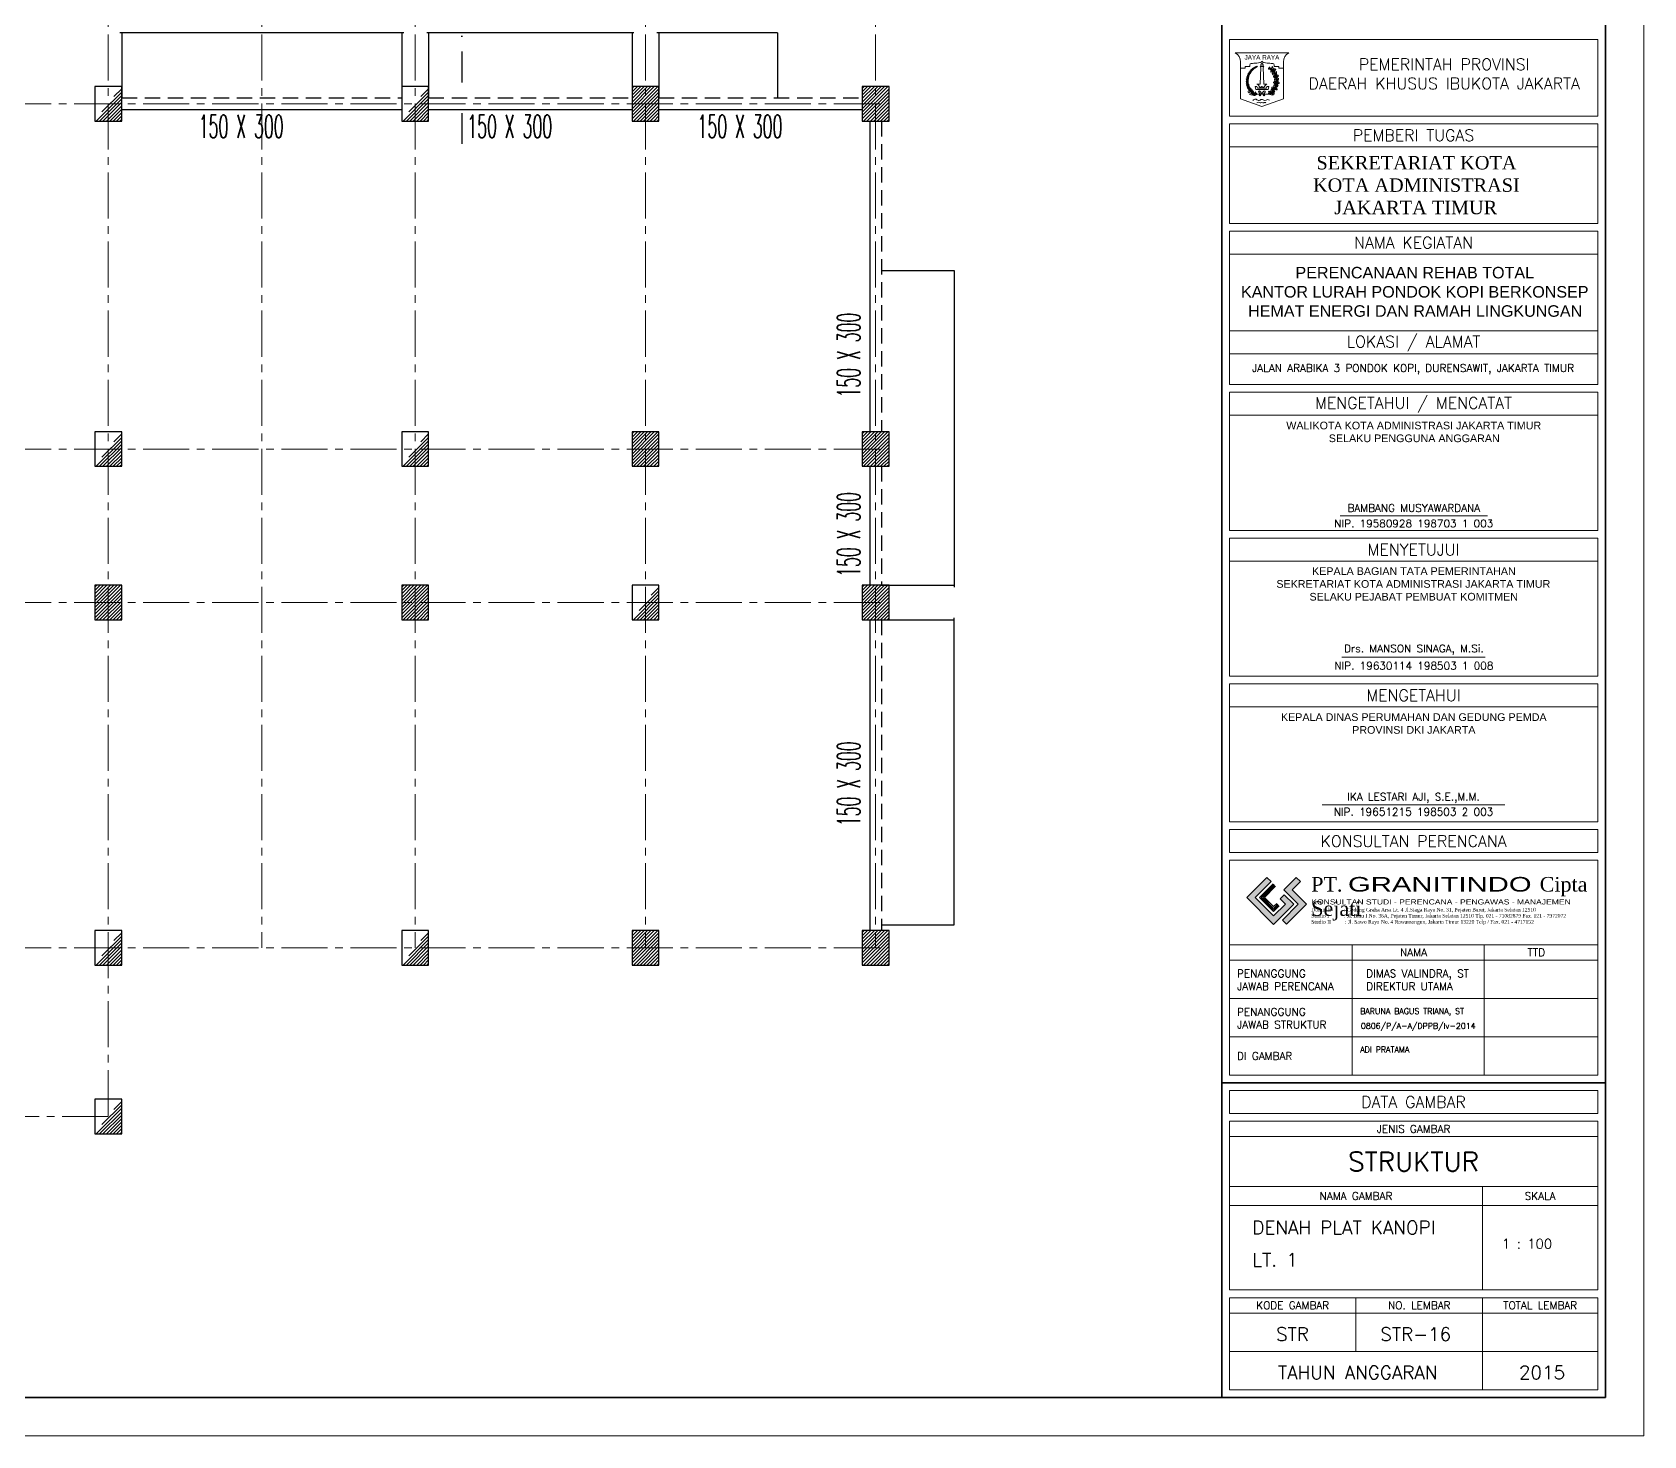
# Model space of a CAD drawing. Header units: inches. Extents: x 266054 to 836293, y -258454 to -102650.
# Drawn here: x 727297 to 748297, y -193548 to -175255 of the extents above; entities that cross this region are included whole.
import ezdxf
from ezdxf.enums import TextEntityAlignment as Align

# ---------------------------------------------------------------- set-up
doc = ezdxf.new("R2010")
doc.units = ezdxf.units.IN
doc.header["$LTSCALE"] = 800
doc.header["$MEASUREMENT"] = 0
for name, pattern in [('CENTER2', [1.125, 0.75, -0.125, 0.125, -0.125]), ('DASHDOT', [1, 0.5, -0.25, 0, -0.25]), ('HIDDEN', [0.375, 0.25, -0.125])]:
    doc.linetypes.add(name, pattern=pattern)
for name, color, linetype, lineweight in [('ars', 11, 'Continuous', 0), ('AS', 8, 'CENTER2', 5), ('GRS KOP', 1, 'Continuous', 35), ('hacht', 8, 'Continuous', 5), ('kop', 7, 'Continuous', 20)]:
    doc.layers.add(name, color=color, linetype=linetype, lineweight=lineweight)
for name, color, linetype in [('Balok', 4, 'HIDDEN'), ('KOL', 5, 'Continuous'), ('LOGO', 7, 'Continuous'), ('POT', 15, 'DASHDOT'), ('TEXT', 4, 'Continuous')]:
    doc.layers.add(name, color=color, linetype=linetype)
doc.styles.add('BARU', font='arial.ttf')
doc.styles.add('ROMANS', font='romans.shx', dxfattribs={"width": 0.8, "height": 0.25})
doc.styles.get("Standard").update_dxf_attribs({"font": 'romans.shx'})

# ---------------------------------------------------------------- blocks, each defined once
blk = doc.blocks.new('logo granitindo baru')
at = {"layer": 'LOGO'}
for points in [[(1.03, 1.463), (0.916, 1.574), (0.366, 1.024), (1.1, 0.289), (1.652, 0.843), (1.392, 1.098), (1.281, 0.987), (1.423, 0.84), (1.102, 0.519), (0.594, 1.025)], [(1.721, 1.576), (1.381, 1.236), (1.771, 0.842), (1.341, 0.407), (1.454, 0.294), (2.001, 0.844), (1.609, 1.237), (1.835, 1.464)]]:
    blk.add_hatch(color=8, dxfattribs=at).paths.add_polyline_path(points)
at = {"layer": 'Defpoints'}
blk.add_point((9.7, 0), dxfattribs=at)
at = {"layer": 'LOGO'}
blk.add_lwpolyline([(1.03, 1.463), (0.916, 1.574), (0.366, 1.024), (1.1, 0.289), (1.652, 0.843), (1.392, 1.098), (1.281, 0.987), (1.423, 0.84), (1.102, 0.519), (0.594, 1.025), (1.03, 1.463), (0.916, 1.574)], dxfattribs=at)
at = {"layer": 'LOGO', "lineweight": 13}
for points in [[(1.089, 1.403), (0.713, 1.026), (1.101, 0.638), (1.258, 0.794)], [(1.112, 1.38), (0.759, 1.026), (1.101, 0.683), (1.235, 0.817)], [(1.134, 1.357), (0.803, 1.026), (1.101, 0.728), (1.213, 0.839)], [(1.157, 1.334), (0.85, 1.026), (1.101, 0.775), (1.189, 0.863)]]:
    blk.add_lwpolyline(points, dxfattribs=at)
at = {"layer": 'LOGO', "lineweight": 0}
blk.add_lwpolyline([(1.721, 1.576), (1.381, 1.236), (1.771, 0.842), (1.341, 0.407), (1.454, 0.294), (2.001, 0.844), (1.609, 1.237), (1.835, 1.464), (1.721, 1.576)], dxfattribs=at)
at = {"layer": 'LOGO', "insert": (2.134, 1.589), "char_height": 0.4, "width": 7.66452, "attachment_point": 1}
blk.add_mtext('{\\fTimes New Roman|b0|i0|c0|p18;PT. \\fCityBlueprint|b0|i0|c2|p2;\\W1.5;GRANITINDO \\fTimes New Roman|b0|i0|c0|p18;\\W1;Cipta Sejati}', dxfattribs=at)
at = {"layer": 'LOGO', "insert": (2.134, 0.975), "char_height": 0.1, "attachment_point": 1}
blk.add_mtext_dynamic_manual_height_columns('{\\f@Arial Unicode MS|b0|i0|c0|p34;\\H1.4x;\\W1.2;KONSULTAN STUDI - PERENCANA - PENGAWAS - MANAJEMEN\\fTimes New Roman|b0|i0|c0|p18;\\P\\pt0.9;\\H0.71429x;\\W1;Domisili ^I: Gedung Graha Arsa Lt. 4 Jl.Siaga Raya No. 31, Pejaten Barat, Jakarta Selatan 12510\\PStudio I ^I: Jl. Batu I No. 36A, Pejaten Timur, Jakarta Selatan 12510 Tlp. 021 - 71082879 Fax. 021 - 7972072\\PStudio II          : Jl. Sawo Raya No. 4 Rawamangun, Jakarta Timur 13220 Telp / Fax. 021 - 4717152}', width=9.56937, gutter_width=0, heights=[1.67], dxfattribs=at)
blk = doc.blocks.new('kop')
at = {"layer": 'ars'}
for p, q in [((74.316, 35.599), (74.29, 35.614)), ((74.328, 35.595), (74.333, 35.581)), ((74.373, 35.526), (74.347, 35.541)), ((74.373, 35.526), (74.375, 35.555)), ((74.395, 35.468), (74.406, 35.457)), ((74.408, 35.467), (74.408, 35.452)), ((74.429, 35.366), (74.409, 35.388)), ((74.425, 35.289), (74.43, 35.273)), ((74.429, 35.366), (74.437, 35.394)), ((74.436, 35.304), (74.431, 35.29)), ((74.267, 34.989), (74.296, 34.992)), ((74.332, 35.048), (74.331, 35.078)), ((74.347, 35.066), (74.372, 35.081)), ((74.416, 35.202), (74.401, 35.228)), ((74.416, 35.202), (74.434, 35.225))]:
    blk.add_line(p, q, dxfattribs=at)
for centre, radius, start, end in [((73.876, 35.701), 0.0281, 293.4007, 357.862), ((73.915, 35.674), 0.0281, 113.4007, 177.862), ((73.61, 35.253), 0.061, 2.2926, 66.7539), ((73.696, 35.312), 0.061, 182.2926, 246.7539), ((73.7, 35.362), 0.061, 172.3995, 236.8608), ((73.607, 35.319), 0.061, 352.3995, 56.8608), ((73.711, 35.414), 0.061, 164.619, 229.0804), ((73.612, 35.384), 0.061, 344.619, 49.0804), ((74.072, 35.315), 0.405, 114.0856, 237.6325), ((73.728, 35.316), 0.061, 120.6799, 185.1412), ((73.636, 35.364), 0.061, 300.6799, 5.1412), ((73.717, 35.456), 0.0488, 158.8649, 223.3262), ((73.73, 35.271), 0.061, 130.573, 195.0343), ((73.647, 35.424), 0.061, 292.8994, 357.3608), ((73.732, 35.365), 0.061, 112.8994, 177.3608), ((73.632, 35.302), 0.061, 310.573, 15.0343), ((73.636, 35.44), 0.0488, 338.8649, 43.3262), ((73.667, 35.469), 0.0488, 287.1453, 351.6066), ((73.73, 35.415), 0.0488, 107.1453, 171.6066), ((73.736, 35.493), 0.0488, 150.2996, 214.761), ((73.654, 35.489), 0.0488, 330.2996, 34.761), ((73.743, 35.451), 0.0488, 98.58, 163.0414), ((73.689, 35.513), 0.0488, 278.58, 343.0414), ((73.756, 35.528), 0.0488, 145.7989, 210.2603), ((73.673, 35.531), 0.0488, 325.7989, 30.2603), ((73.71, 35.552), 0.0488, 274.0793, 338.5407), ((73.759, 35.485), 0.0488, 94.0793, 158.5407), ((73.78, 35.56), 0.0488, 139.3679, 203.8292), ((73.698, 35.572), 0.0488, 319.3679, 23.8292), ((73.778, 35.517), 0.0488, 87.6483, 152.1096), ((73.737, 35.589), 0.0488, 267.6483, 332.1096), ((73.807, 35.589), 0.0488, 133.8416, 198.303), ((73.727, 35.609), 0.0488, 313.8416, 18.303), ((73.801, 35.547), 0.0488, 82.122, 146.5834), ((73.767, 35.622), 0.0488, 262.122, 326.5834), ((73.831, 35.612), 0.0439, 126.6239, 191.0853), ((73.761, 35.639), 0.0439, 306.6239, 11.0853), ((73.821, 35.575), 0.0439, 74.9043, 139.3657), ((73.799, 35.646), 0.0439, 254.9043, 319.3657), ((73.848, 35.632), 0.0352, 123.961, 188.4223), ((73.794, 35.656), 0.0352, 303.961, 8.4223), ((73.839, 35.603), 0.0352, 72.2414, 136.7027), ((73.824, 35.66), 0.0352, 252.2414, 316.7027), ((73.821, 35.676), 0.0352, 297.7406, 2.2019), ((73.873, 35.647), 0.0352, 117.7406, 182.2019), ((73.86, 35.619), 0.0352, 66.021, 130.4823), ((73.852, 35.677), 0.0352, 246.021, 310.4823), ((73.892, 35.661), 0.0281, 113.4007, 177.862), ((73.852, 35.688), 0.0281, 293.4007, 357.862), ((73.88, 35.64), 0.0281, 61.6811, 126.1424), ((73.877, 35.687), 0.0281, 241.6811, 306.1424), ((73.904, 35.653), 0.0281, 61.6811, 126.1424), ((73.901, 35.7), 0.0281, 241.6811, 306.1424), ((73.911, 35.713), 0.0281, 260.9368, 325.3982), ((73.93, 35.669), 0.0281, 80.9368, 145.3982), ((74.027, 35.315), 0.405, 302.3675, 44.4851), ((74.279, 35.674), 0.0613, 235.5154, 280.6207), ((74.24, 35.613), 0.0507, 1.4248, 71.624), ((74.336, 35.601), 0.0613, 235.5154, 280.6207), ((74.383, 35.652), 0.0795, 151.1819, 225.9956), ((74.296, 35.54), 0.0507, 1.4248, 71.624), ((74.32, 35.44), 0.0795, 20.9123, 95.7261), ((74.387, 35.547), 0.0795, 200.9123, 275.7261), ((74.259, 35.633), 0.0795, 331.1819, 45.9956), ((74.406, 35.596), 0.0507, 162.5946, 232.7938), ((74.417, 35.449), 0.0613, 217.2288, 262.3342), ((74.333, 35.6), 0.0613, 313.598, 358.7033), ((74.458, 35.361), 0.0795, 171.1641, 245.9779), ((74.347, 35.301), 0.0795, 351.1641, 65.9779), ((74.361, 35.403), 0.0507, 343.1383, 53.3375), ((74.357, 35.252), 0.0507, 331.5296, 41.7288), ((74.479, 35.504), 0.0795, 133.1999, 208.0136), ((74.354, 35.525), 0.0795, 313.1999, 28.0136), ((74.476, 35.427), 0.0507, 150.0679, 220.2671), ((74.483, 35.241), 0.0507, 128.2781, 198.4773), ((74.405, 35.377), 0.0795, 293.3027, 8.1164), ((74.515, 35.315), 0.0795, 113.3027, 188.1164), ((74.406, 35.447), 0.0613, 301.0712, 346.1766), ((73.623, 35.191), 0.061, 12.6628, 77.1241), ((73.696, 35.264), 0.061, 192.6628, 257.1241), ((73.702, 35.225), 0.061, 200.2151, 264.6765), ((73.639, 35.143), 0.061, 20.2151, 84.6765), ((73.715, 35.183), 0.061, 206.1601, 270.6214), ((73.661, 35.095), 0.061, 26.1601, 90.6214), ((73.738, 35.23), 0.061, 140.9432, 205.4045), ((73.736, 35.145), 0.061, 208.508, 272.9693), ((73.685, 35.055), 0.061, 28.508, 92.9693), ((73.635, 35.243), 0.061, 320.9432, 25.4045), ((73.751, 35.19), 0.061, 140.9432, 205.4045), ((73.649, 35.203), 0.061, 320.9432, 25.4045), ((73.716, 35.015), 0.061, 40.0311, 104.4924), ((73.747, 35.113), 0.061, 220.0311, 284.4924), ((73.768, 35.153), 0.061, 146.9028, 211.3642), ((73.665, 35.155), 0.061, 326.9028, 31.3642), ((73.75, 34.978), 0.061, 49.2006, 113.662), ((73.766, 35.08), 0.061, 229.2006, 293.662), ((73.791, 35.115), 0.061, 146.6953, 211.1566), ((73.688, 35.117), 0.061, 326.6953, 31.1566), ((73.816, 35.084), 0.061, 144.8635, 209.3249), ((73.713, 35.089), 0.061, 324.8635, 29.3249), ((73.785, 34.949), 0.061, 44.4223, 108.8836), ((73.809, 35.049), 0.061, 224.4223, 288.8836), ((73.844, 35.054), 0.061, 144.4903, 208.9516), ((73.741, 35.059), 0.061, 324.4903, 28.9516), ((73.875, 35.031), 0.061, 156.1803, 220.6416), ((73.773, 35.016), 0.061, 336.1803, 40.6416), ((74.361, 35.052), 0.0795, 137.1076, 211.9214), ((74.235, 35.064), 0.0795, 317.1076, 31.9214), ((74.342, 34.969), 0.0507, 83.4432, 153.6424), ((74.332, 35.042), 0.0613, 234.4466, 279.5519), ((74.364, 34.993), 0.0612, 69.8962, 144.7099), ((74.335, 35.085), 0.0612, 249.8962, 324.7099), ((74.377, 35.119), 0.0613, 176.9872, 222.0926), ((74.304, 35.12), 0.0507, 302.8967, 13.0959), ((74.439, 35.186), 0.0795, 153.0891, 227.9029), ((74.422, 35.286), 0.0613, 205.6201, 250.7254), ((74.314, 35.163), 0.0795, 333.0891, 47.9029), ((74.423, 35.078), 0.0507, 106.5818, 176.781), ((74.386, 35.141), 0.0613, 257.5851, 302.6905), ((74.396, 35.228), 0.0795, 271.02, 345.8338), ((74.475, 35.129), 0.0795, 91.02, 165.8338), ((74.425, 35.285), 0.0613, 279.2815, 324.3868)]:
    blk.add_arc(centre, radius, start, end, dxfattribs=at)
at = {"layer": 'ars', "color": 11}
for centre, radius, start, end in [((74.285, 34.995), 0.0613, 158.8696, 203.9749), ((74.216, 35.02), 0.0507, 284.779, 354.9783), ((74.235, 34.986), 0.016, 270, 302.3675)]:
    blk.add_arc(centre, radius, start, end, dxfattribs=at)
at = {"layer": 'ars'}
for points, start_tangent, end_tangent in [([(74.256, 35.651), (74.261, 35.634), (74.244, 35.624), (74.224, 35.623), (74.22, 35.64), (74.234, 35.661), (74.239, 35.672), (74.256, 35.663), (74.256, 35.651)], (0.714442, -0.699695), (0.714442, -0.699695)), ([(74.313, 35.578), (74.318, 35.561), (74.301, 35.551), (74.281, 35.55), (74.277, 35.567), (74.29, 35.588), (74.296, 35.599), (74.312, 35.589), (74.313, 35.578)], (0.714442, -0.699695), (0.714442, -0.699695)), ([(74.388, 35.435), (74.388, 35.416), (74.369, 35.412), (74.349, 35.418), (74.351, 35.435), (74.37, 35.451), (74.378, 35.459), (74.391, 35.445), (74.388, 35.435)], (0.458819, -0.88853), (0.458819, -0.88853)), ([(74.39, 35.277), (74.386, 35.26), (74.366, 35.259), (74.348, 35.269), (74.353, 35.285), (74.375, 35.297), (74.385, 35.303), (74.395, 35.287), (74.39, 35.277)], (0.270637, -0.962681), (0.270637, -0.962681)), ([(74.365, 35.605), (74.376, 35.591), (74.394, 35.598), (74.407, 35.615), (74.395, 35.627), (74.37, 35.629), (74.358, 35.631), (74.356, 35.612), (74.365, 35.605)], (0.149901, -0.988701), (0.149901, -0.988701)), ([(74.438, 35.445), (74.446, 35.429), (74.465, 35.432), (74.481, 35.445), (74.473, 35.46), (74.449, 35.467), (74.438, 35.472), (74.431, 35.453), (74.438, 35.445)], (-0.068112, -0.997678), (-0.068112, -0.997678)), ([(74.454, 35.272), (74.455, 35.253), (74.474, 35.25), (74.494, 35.256), (74.492, 35.273), (74.472, 35.288), (74.463, 35.297), (74.451, 35.282), (74.454, 35.272)], (-0.433585, -0.901113), (-0.433585, -0.901113)), ([(74.257, 35.013), (74.242, 35.004), (74.228, 35.018), (74.222, 35.037), (74.238, 35.045), (74.261, 35.037), (74.273, 35.034), (74.268, 35.016), (74.257, 35.013)], (-0.515761, -0.856733), (-0.515761, -0.856733)), ([(74.345, 35.127), (74.333, 35.113), (74.316, 35.122), (74.305, 35.139), (74.317, 35.151), (74.342, 35.151), (74.354, 35.152), (74.355, 35.133), (74.345, 35.127)], (-0.223771, -0.974642), (-0.223771, -0.974642)), ([(74.343, 35.011), (74.331, 34.997), (74.342, 34.981), (74.36, 34.972), (74.371, 34.985), (74.367, 35.01), (74.367, 35.022), (74.348, 35.021), (74.343, 35.011)], (-0.942817, -0.33331), (-0.942817, -0.33331)), ([(74.408, 35.117), (74.403, 35.1), (74.419, 35.089), (74.439, 35.088), (74.443, 35.104), (74.431, 35.126), (74.426, 35.137), (74.409, 35.128), (74.408, 35.117)], (-0.735998, -0.676983), (-0.735998, -0.676983))]:
    blk.add_spline(points, degree=3, dxfattribs=dict(at, start_tangent=start_tangent, end_tangent=end_tangent))
for points in [[(74.24, 34.97), (74.265, 34.975), (74.316, 34.973), (74.354, 34.955)], [(74.24, 34.97), (74.263, 34.959), (74.313, 34.947), (74.354, 34.955)]]:
    blk.add_spline(points, degree=3, dxfattribs=at)
at = {"layer": 'GRS KOP'}
for p, q in [((73, 1), (73, 54)), ((83, 1), (83, 54)), ((73, 9.2), (83, 9.2))]:
    blk.add_line(p, q, dxfattribs=at)
blk.add_lwpolyline([(1, 54), (83, 54), (83, 1), (1, 1)], close=True, dxfattribs=at)
at = {"layer": 'kop', "color": 7}
for p, q in [((84, 55), (84, 0)), ((84, 55), (84, 0)), ((73.999, 35.69), (74.099, 35.69)), ((74.019, 35.67), (73.999, 35.23)), ((74.029, 35.698), (74.069, 35.698)), ((74.079, 35.67), (74.099, 35.23)), ((73.869, 35.17), (73.919, 35.17)), ((73.869, 35.17), (73.889, 35.09)), ((73.889, 35.09), (74.209, 35.09)), ((73.919, 35.23), (73.919, 35.228)), ((73.919, 35.23), (73.999, 35.23)), ((73.919, 35.228), (73.924, 35.228)), ((73.919, 35.17), (73.929, 35.13)), ((73.929, 35.13), (74.17, 35.13)), ((73.989, 35.15), (74.029, 35.15)), ((74.069, 35.15), (74.109, 35.15)), ((74.099, 35.23), (74.18, 35.23)), ((74.17, 35.13), (74.18, 35.17)), ((74.175, 35.228), (74.18, 35.228)), ((74.18, 35.23), (74.18, 35.228)), ((74.18, 35.17), (74.229, 35.17)), ((74.209, 35.09), (74.229, 35.17)), ((0, 0), (84, 0))]:
    blk.add_line(p, q, dxfattribs=at)
at = {"layer": 'kop'}
for p, q in [((73.2, 34.4), (73.2, 36.4)), ((82.8, 36.4), (73.2, 36.4)), ((82.8, 34.4), (82.8, 36.4)), ((82.8, 34.4), (73.2, 34.4)), ((73.2, 31.6), (73.2, 34.2)), ((82.8, 34.2), (73.2, 34.2)), ((82.8, 31.6), (82.8, 34.2)), ((82.8, 33.6), (73.2, 33.6)), ((82.8, 31.6), (73.2, 31.6)), ((73.2, 27.4), (73.2, 31.4)), ((82.8, 31.4), (73.2, 31.4)), ((82.8, 27.4), (82.8, 31.4)), ((82.8, 30.8), (73.2, 30.8)), ((82.8, 28.8), (73.2, 28.8)), ((82.8, 28.2), (73.2, 28.2)), ((82.8, 27.4), (73.2, 27.4)), ((73.2, 23.6), (73.2, 27.2)), ((82.8, 27.2), (73.2, 27.2)), ((82.8, 23.6), (82.8, 27.2)), ((82.8, 26.6), (73.2, 26.6)), ((76.089, 23.976), (79.928, 23.976)), ((82.8, 23.6), (73.2, 23.6)), ((73.2, 19.8), (73.2, 23.4)), ((82.8, 23.4), (73.2, 23.4)), ((82.8, 19.8), (82.8, 23.4)), ((82.8, 22.8), (73.2, 22.8)), ((76.127, 20.296), (79.863, 20.296)), ((82.8, 19.8), (73.2, 19.8)), ((73.2, 16), (73.2, 19.6)), ((82.8, 19.6), (73.2, 19.6)), ((82.8, 16), (82.8, 19.6)), ((82.8, 19), (73.2, 19)), ((82.8, 16), (73.2, 16)), ((73.2, 9.4), (73.2, 15)), ((82.8, 15), (73.2, 15)), ((82.8, 9.4), (82.8, 15)), ((82.8, 12.8), (73.2, 12.8)), ((76.4, 9.4), (76.4, 12.8)), ((79.842, 9.4), (79.842, 12.8)), ((82.8, 12.4), (73.2, 12.4)), ((73.2, 12.4), (73.2, 11.4)), ((82.8, 11.4), (73.2, 11.4)), ((82.8, 10.4), (73.2, 10.4)), ((82.8, 9.4), (73.2, 9.4)), ((73.2, 7.8), (82.8, 7.8)), ((73.2, 6.5), (82.8, 6.5)), ((79.8, 3.8), (79.8, 6.5)), ((73.2, 6), (82.8, 6)), ((76.5, 2.2), (76.5, 3.6)), ((79.8, 1.2), (79.8, 3.6)), ((73.2, 3.2), (82.8, 3.2)), ((73.2, 2.2), (82.8, 2.2))]:
    blk.add_line(p, q, dxfattribs=at)
at = {"layer": 'kop', "color": 5}
for p, q in [((74.749, 36.05), (73.35, 36.05)), ((73.489, 35.81), (73.489, 34.85)), ((73.729, 35.73), (73.729, 35.69)), ((74.369, 35.73), (74.369, 35.69)), ((74.609, 35.81), (74.609, 34.85)), ((73.489, 35.65), (73.609, 35.65)), ((73.609, 35.69), (73.609, 35.65)), ((73.609, 35.69), (73.729, 35.69)), ((74.489, 35.69), (74.369, 35.69)), ((74.489, 35.69), (74.489, 35.65)), ((74.609, 35.65), (74.489, 35.65)), ((74.019, 34.95), (73.965, 35.022)), ((74.049, 34.986), (73.997, 35.046)), ((74.019, 34.95), (74.004, 34.93)), ((74.049, 34.986), (74.101, 35.046)), ((74.079, 34.95), (74.133, 35.022)), ((74.079, 34.95), (74.094, 34.93)), ((73.489, 34.85), (74.049, 34.65)), ((74.049, 34.65), (74.609, 34.85))]:
    blk.add_line(p, q, dxfattribs=at)
at = {"layer": 'kop', "color": 7}
for points in [[(74.029, 35.698), (74.027, 35.701), (74.025, 35.704), (74.024, 35.707), (74.023, 35.71), (74.022, 35.713), (74.021, 35.715), (74.021, 35.718), (74.02, 35.72), (74.02, 35.723), (74.02, 35.725), (74.02, 35.728), (74.02, 35.731), (74.021, 35.733), (74.021, 35.736), (74.022, 35.738), (74.023, 35.741), (74.025, 35.743), (74.026, 35.746), (74.028, 35.749), (74.031, 35.753), (74.034, 35.758), (74.038, 35.763), (74.043, 35.77), (74.049, 35.778)], [(74.069, 35.698), (74.072, 35.701), (74.074, 35.704), (74.075, 35.707), (74.076, 35.71), (74.077, 35.713), (74.078, 35.715), (74.078, 35.718), (74.079, 35.72), (74.079, 35.723), (74.079, 35.725), (74.079, 35.728), (74.079, 35.731), (74.078, 35.733), (74.077, 35.736), (74.077, 35.738), (74.076, 35.741), (74.074, 35.743), (74.073, 35.746), (74.071, 35.749), (74.068, 35.753), (74.065, 35.758), (74.061, 35.763), (74.056, 35.77), (74.049, 35.778)]]:
    blk.add_lwpolyline(points, dxfattribs=at)
at = {"layer": 'kop', "color": 1}
blk.add_lwpolyline([(73.864, 34.97), (74.235, 34.97)], close=True, dxfattribs=at)
at = {"layer": 'kop', "color": 5}
for points in [[(74.004, 34.97), (73.974, 34.93)], [(74.094, 34.97), (74.124, 34.93)]]:
    blk.add_lwpolyline(points, dxfattribs=at)
at = {"layer": 'kop'}
blk.add_lwpolyline([(75.615, 16.449), (80.377, 16.449)], dxfattribs=at)
for points in [[(73.2, 15.2), (82.8, 15.2), (82.8, 15.8), (73.2, 15.8)], [(73.2, 8.4), (82.8, 8.4), (82.8, 9), (73.2, 9)], [(73.2, 3.8), (82.8, 3.8), (82.8, 8.2), (73.2, 8.2)], [(73.2, 1.2), (82.8, 1.2), (82.8, 3.6), (73.2, 3.6)]]:
    blk.add_lwpolyline(points, close=True, dxfattribs=at)
at = {"layer": 'kop', "color": 5}
for centre, radius, start, end in [((73.214, 35.81), 0.276, 0, 60.5129), ((73.769, 35.73), 0.04, 90, 180), ((74.329, 35.73), 0.04, 0, 90), ((74.885, 35.81), 0.276, 119.4871, 180), ((73.981, 35.034), 0.02, 36.8699, 216.8699), ((74.117, 35.034), 0.02, 323.1301, 143.1301)]:
    blk.add_arc(centre, radius, start, end, dxfattribs=at)
at = {"layer": 'kop', "color": 7}
for centre, radius, start, end in [((73.992, 35.663), 0.0283, 15, 75), ((74.107, 35.663), 0.0283, 105, 165), ((73.874, 35.119), 0.12, 15, 65.3894), ((74.049, 35.15), 0.02, 0, 180), ((74.225, 35.119), 0.12, 114.6106, 165)]:
    blk.add_arc(centre, radius, start, end, dxfattribs=at)
at = {"layer": 'kop', "color": 1}
blk.add_arc((73.864, 34.986), 0.016, 237.6325, 270, dxfattribs=at)
at = {"layer": 'kop', "color": 5}
for points in [[(74.049, 35.83), (74.026, 35.807), (73.995, 35.793), (73.915, 35.782), (73.841, 35.777), (73.769, 35.77)], [(74.049, 35.83), (74.073, 35.807), (74.104, 35.793), (74.184, 35.782), (74.258, 35.777), (74.329, 35.77)], [(73.817, 34.99), (73.8, 34.984), (73.769, 34.992), (73.719, 35.01), (73.685, 35.041)], [(73.833, 34.971), (73.81, 34.967), (73.791, 34.959), (73.758, 34.956), (73.727, 34.964)], [(73.876, 34.965), (73.861, 34.956), (73.828, 34.952), (73.8, 34.952), (73.786, 34.948)], [(73.919, 34.97), (73.899, 34.959), (73.887, 34.947), (73.846, 34.932), (73.828, 34.937)], [(73.907, 34.984), (73.879, 34.986), (73.865, 34.993), (73.845, 34.993)], [(73.919, 34.97), (73.906, 34.996), (73.879, 35.02), (73.876, 35.031)], [(73.809, 34.807), (73.883, 34.844), (73.957, 34.807), (74.044, 34.833), (74.12, 34.809), (74.194, 34.83), (74.244, 34.817)], [(73.914, 34.747), (73.954, 34.759), (73.999, 34.744), (74.049, 34.753), (74.094, 34.744), (74.126, 34.758), (74.151, 34.749)]]:
    blk.add_spline(points, degree=3, dxfattribs=at)
at = {"xscale": 0.9500000000000454, "yscale": 0.9500000000000454, "zscale": 0.9500000000000454}
blk.add_blockref('logo granitindo baru', (73.307, 13.056), dxfattribs=at)
at = {"layer": 'kop', "color": 5, "style": 'BARU', "width": 0.9}
blk.add_text('JAYA RAYA', height=0.12, dxfattribs=at).set_placement((74.049, 35.93), align=Align.MIDDLE)
at = {"layer": 'kop'}
for s, height, p in [('PEMERINTAH PROVINSI', 0.29998, (78.8, 35.75)), ('DAERAH KHUSUS IBUKOTA JAKARTA', 0.29998, (78.8, 35.25)), ('PEMBERI TUGAS', 0.3, (78, 33.9)), ('NAMA KEGIATAN', 0.3, (78, 31.1)), ('LOKASI / ALAMAT', 0.3, (78, 28.5)), ('JALAN ARABIKA 3 PONDOK KOPI, DURENSAWIT, JAKARTA TIMUR', 0.2, (77.986, 27.8)), ('MENGETAHUI / MENCATAT', 0.3, (78, 26.9)), ('BAMBANG MUSYAWARDANA', 0.19926, (78.007, 24.183)), ('NIP. 19580928 198703 1 003', 0.19926, (78.007, 23.78)), ('MENYETUJUI', 0.3, (78, 23.1)), ('Drs. MANSON SINAGA, M.Si.', 0.19926, (78.009, 20.496)), ('NIP. 19630114 198503 1 008', 0.19926, (78.009, 20.071)), ('MENGETAHUI', 0.3, (78, 19.3)), ('IKA LESTARI AJI, S.E.,M.M.', 0.2, (77.999, 16.625)), ('NIP. 19651215 198503 2 003', 0.2, (77.999, 16.264)), ('KONSULTAN PERENCANA', 0.3, (78, 15.5)), ('NAMA', 0.2, (78, 12.6)), ('TTD', 0.2, (81.2, 12.6)), ('DATA GAMBAR', 0.3, (78, 8.7)), ('JENIS GAMBAR', 0.2, (78, 8)), ('STRUKTUR', 0.5, (78, 7.146)), ('NAMA GAMBAR', 0.2, (76.5, 6.25)), ('SKALA', 0.2, (81.3, 6.25)), ('KODE GAMBAR', 0.2, (74.85, 3.4)), ('NO. LEMBAR', 0.2, (78.15, 3.4)), ('TOTAL LEMBAR', 0.2, (81.3, 3.4)), ('STR', 0.35, (74.844, 2.65)), ('TAHUN ANGGARAN', 0.35, (76.545, 1.65)), ('2015', 0.35, (81.349, 1.65))]:
    blk.add_text(s, height=height, dxfattribs=at).set_placement(p, align=Align.MIDDLE)
blk.add_text('0806/P/A-A/DPPB/Iv-2014', height=0.15, dxfattribs=at).set_placement((78.122, 10.609), align=Align.CENTER)
at = {"layer": 'kop', "attachment_point": 1, "style": 'BARU'}
for s, width, insert, char_height in [('\\pi1.4375;{\\fRomantic|b0|i0|c2|p2;SEKRETARIAT KOTA\\P\\pi1.3461;KOTA ADMINISTRASI\\P\\pi1.9027;JAKARTA TIMUR}', 7.94943, (74.033, 33.359), 0.35), ('\\pi1.4591;PERENCANAAN REHAB TOTAL\\P\\pi0.039313;KANTOR LURAH PONDOK KOPI BERKONSEP\\P\\pi0.2239;HEMAT ENERGI DAN RAMAH LINGKUNGAN', 9.08886, (73.464, 30.469), 0.3), ('\\pi0.65609;WALIKOTA KOTA ADMINISTRASI JAKARTA TIMUR\\P\\pi1.7645;SELAKU PENGGUNA ANGGARAN', 7.94943, (74.027, 26.434), 0.2), ('\\pi1.5072;KEPALA BAGIAN TATA PEMERINTAHAN\\P\\pi0.57794;SEKRETARIAT KOTA ADMINISTRASI JAKARTA TIMUR\\P\\pi1.4412;SELAKU PEJABAT PEMBUAT KOMITMEN', 8.28085, (73.847, 22.638), 0.2), ('\\pi0.5226;KEPALA DINAS PERUMAHAN DAN GEDUNG PEMDA \\P\\pi2.3784;PROVINSI DKI JAKARTA', 7.94943, (74.022, 18.833), 0.2)]:
    blk.add_mtext_dynamic_manual_height_columns(s, width=width, gutter_width=1.5, heights=[0], dxfattribs=dict(at, insert=insert, char_height=char_height))
at = {"layer": 'kop', "attachment_point": 1}
for s, insert, char_height, width in [('PENANGGUNG\\PJAWAB PERENCANA', (73.4, 12.15), 0.2, 8.33062), ('DIMAS VALINDRA, ST\\PDIREKTUR UTAMA', (76.77, 12.15), 0.2, 8.16499), ('PENANGGUNG\\PJAWAB STRUKTUR', (73.4, 11.15), 0.2, 8.79211), ('BARUNA BAGUS TRIANA, ST', (76.609, 11.143), 0.15, 4.04264), ('ADI PRATAMA', (76.609, 10.143), 0.15, 4.04264), ('DI GAMBAR', (73.4, 10), 0.2, 7.59768)]:
    blk.add_mtext(s, dxfattribs=dict(at, insert=insert, char_height=char_height, width=width))
at = {"layer": 'kop', "style": 'BARU', "flags": 4}
for p, height in [((73.8, 5.4), 0.35), ((80.303, 5.382), 0.25), ((73.8, 4.9), 0.35), ((80.303, 4.882), 0.25), ((73.8, 4.4), 0.35), ((80.303, 4.382), 0.25)]:
    blk.add_attdef('-', p, '', height=height, dxfattribs=at)
at = {"layer": 'kop', "flags": 4}
for tag, p in [('AR-00', (78.057, 2.648)), ('00', (81.238, 2.647))]:
    blk.add_attdef(tag, text='', height=0.35, dxfattribs=at).set_placement(p, align=Align.MIDDLE)

msp = doc.modelspace()

# ---------------------------------------------------------------- hatches: boundary and pattern name
at = {"layer": 'hacht', "ltscale": 5}
h = msp.add_hatch(dxfattribs=at)
h.set_pattern_fill('ANSI31', color=256, scale=250, style=0)
h.set_pattern_definition([(45, (410430.503, -3335.423), (-22.097087, 22.097087), [])])
h.paths.add_polyline_path([(728112.3, -176412.3), (728462.3, -176412.3), (728462.3, -175962.3)])
h = msp.add_hatch(dxfattribs=at)
h.set_pattern_fill('ANSI31', color=256, scale=250, style=0)
h.set_pattern_definition([(45, (414430.503, -3335.423), (-22.097087, 22.097087), [])])
h.paths.add_polyline_path([(732112.3, -176412.3), (732462.3, -176412.3), (732462.3, -175962.3)])
h = msp.add_hatch(dxfattribs=at)
h.set_pattern_fill('ANSI31', color=256, scale=250, style=0)
h.set_pattern_definition([(45, (417430.503, -3335.423), (-22.097087, 22.097087), [])])
h.paths.add_polyline_path([(735462.3, -175962.3), (735112.3, -175962.3), (735112.3, -176412.3), (735462.3, -176412.3)])
h = msp.add_hatch(dxfattribs=at)
h.set_pattern_fill('ANSI31', color=256, scale=250, style=0)
h.set_pattern_definition([(45, (420430.503, -3335.423), (-22.097087, 22.097087), [])])
h.paths.add_polyline_path([(738462.3, -175962.3), (738112.3, -175962.3), (738112.3, -176412.3), (738462.3, -176412.3)])
h = msp.add_hatch(dxfattribs=at)
h.set_pattern_fill('ANSI31', color=256, scale=250, style=0)
h.set_pattern_definition([(45, (410430.503, -7835.423), (-22.097087, 22.097087), [])])
h.paths.add_polyline_path([(728112.3, -180912.3), (728462.3, -180912.3), (728462.3, -180462.3)])
h = msp.add_hatch(dxfattribs=at)
h.set_pattern_fill('ANSI31', color=256, scale=250, style=0)
h.set_pattern_definition([(45, (414430.503, -7835.423), (-22.097087, 22.097087), [])])
h.paths.add_polyline_path([(732112.3, -180912.3), (732462.3, -180912.3), (732462.3, -180462.3)])
h = msp.add_hatch(dxfattribs=at)
h.set_pattern_fill('ANSI31', color=256, scale=250, style=0)
h.set_pattern_definition([(45, (417430.503, -7835.423), (-22.097087, 22.097087), [])])
h.paths.add_polyline_path([(735462.3, -180462.3), (735112.3, -180462.3), (735112.3, -180912.3), (735462.3, -180912.3)])
h = msp.add_hatch(dxfattribs=at)
h.set_pattern_fill('ANSI31', color=256, scale=250, style=0)
h.set_pattern_definition([(45, (420430.503, -7835.423), (-22.097087, 22.097087), [])])
h.paths.add_polyline_path([(738462.3, -180462.3), (738112.3, -180462.3), (738112.3, -180912.3), (738462.3, -180912.3)])
h = msp.add_hatch(dxfattribs=at)
h.set_pattern_fill('ANSI31', color=256, scale=250, style=0)
h.set_pattern_definition([(45, (410430.503, -9835.423), (-22.097087, 22.097087), [])])
h.paths.add_polyline_path([(728462.3, -182462.3), (728112.3, -182462.3), (728112.3, -182912.3), (728462.3, -182912.3)])
h = msp.add_hatch(dxfattribs=at)
h.set_pattern_fill('ANSI31', color=256, scale=250, style=0)
h.set_pattern_definition([(45, (414430.503, -9835.423), (-22.097087, 22.097087), [])])
h.paths.add_polyline_path([(732462.3, -182462.3), (732112.3, -182462.3), (732112.3, -182912.3), (732462.3, -182912.3)])
h = msp.add_hatch(dxfattribs=at)
h.set_pattern_fill('ANSI31', color=256, scale=250, style=0)
h.set_pattern_definition([(45, (417430.503, -9835.423), (-22.097087, 22.097087), [])])
h.paths.add_polyline_path([(735112.3, -182912.3), (735462.3, -182912.3), (735462.3, -182462.3)])
h = msp.add_hatch(dxfattribs=at)
h.set_pattern_fill('ANSI31', color=256, scale=250, style=0)
h.set_pattern_definition([(45, (420430.503, -9835.423), (-22.097087, 22.097087), [])])
h.paths.add_polyline_path([(738462.3, -182462.3), (738112.3, -182462.3), (738112.3, -182912.3), (738462.3, -182912.3)])
h = msp.add_hatch(dxfattribs=at)
h.set_pattern_fill('ANSI31', color=256, scale=250, style=0)
h.set_pattern_definition([(45, (410430.503, -14335.423), (-22.097087, 22.097087), [])])
h.paths.add_polyline_path([(728112.3, -187412.3), (728462.3, -187412.3), (728462.3, -186962.3)])
h = msp.add_hatch(dxfattribs=at)
h.set_pattern_fill('ANSI31', color=256, scale=250, style=0)
h.set_pattern_definition([(45, (414430.503, -14335.423), (-22.097087, 22.097087), [])])
h.paths.add_polyline_path([(732112.3, -187412.3), (732462.3, -187412.3), (732462.3, -186962.3)])
h = msp.add_hatch(dxfattribs=at)
h.set_pattern_fill('ANSI31', color=256, scale=250, style=0)
h.set_pattern_definition([(45, (417430.503, -14335.423), (-22.097087, 22.097087), [])])
h.paths.add_polyline_path([(735462.3, -186962.3), (735112.3, -186962.3), (735112.3, -187412.3), (735462.3, -187412.3)])
h = msp.add_hatch(dxfattribs=at)
h.set_pattern_fill('ANSI31', color=256, scale=250, style=0)
h.set_pattern_definition([(45, (420430.503, -14335.423), (-22.097087, 22.097087), [])])
h.paths.add_polyline_path([(738462.3, -186962.3), (738112.3, -186962.3), (738112.3, -187412.3), (738462.3, -187412.3)])
h = msp.add_hatch(dxfattribs=at)
h.set_pattern_fill('ANSI31', color=256, scale=250, style=0)
h.set_pattern_definition([(45, (410430.503, -16535.423), (-22.097087, 22.097087), [])])
h.paths.add_polyline_path([(728112.3, -189612.3), (728462.3, -189612.3), (728462.3, -189162.3)])

# ---------------------------------------------------------------- linework, layer by layer
at = {"layer": 'AS'}
for p, q in [((728287.3, -173483.8), (728287.3, -189387.3)), ((730287.3, -173483.8), (730287.3, -187187.3)), ((732287.3, -173483.8), (732287.3, -187187.3)), ((735287.3, -173483.8), (735287.3, -187187.3)), ((738287.3, -173483.8), (738287.3, -187187.3)), ((738343.3, -176187.3), (713976.2, -176187.3)), ((738343.3, -180687.3), (713976.2, -180687.3)), ((738343.3, -182687.3), (713976.2, -182687.3)), ((738343.3, -187187.3), (713976.2, -187187.3)), ((728287.3, -189387.3), (713976.2, -189387.3))]:
    msp.add_line(p, q, dxfattribs=at)
at = {"layer": 'Balok', "linetype": 'Continuous'}
for p, q in [((732137.3, -175262.3), (728437.3, -175262.3)), ((728462.3, -175262.3), (728462.3, -176112.3)), ((732112.3, -175262.3), (732112.3, -176112.3)), ((735137.3, -175262.3), (732437.3, -175262.3)), ((732462.3, -175262.3), (732462.3, -176112.3)), ((735112.3, -175262.3), (735112.3, -176112.3)), ((737007.3, -175262.3), (735437.3, -175262.3)), ((735462.3, -175262.3), (735462.3, -176112.3)), ((737007.3, -175262.3), (737007.3, -176112.3)), ((738362.3, -178362.3), (739312.3, -178362.3)), ((739312.3, -178362.3), (739312.3, -182487.3)), ((738362.3, -182462.3), (739312.3, -182462.3)), ((739312.3, -186887.3), (739312.3, -182887.3)), ((738362.3, -182912.3), (739312.3, -182912.3)), ((738362.3, -186887.3), (739312.3, -186887.3))]:
    msp.add_line(p, q, dxfattribs=at)
at = {"layer": 'Balok'}
for points in [[(728462.3, -176112.3), (732112.3, -176112.3)], [(732462.3, -176112.3), (735112.3, -176112.3)], [(735462.3, -176112.3), (738112.3, -176112.3)], [(738362.3, -176412.3), (738362.3, -180462.3)], [(738362.3, -180912.3), (738362.3, -182462.3)], [(738362.3, -182912.3), (738362.3, -186962.3)]]:
    msp.add_lwpolyline(points, dxfattribs=at)
at = {"layer": 'Balok', "linetype": 'Continuous'}
for points in [[(728462.3, -176262.3), (732112.3, -176262.3)], [(732462.3, -176262.3), (735112.3, -176262.3)], [(735462.3, -176262.3), (738112.3, -176262.3)], [(738212.3, -176412.3), (738212.3, -180462.3)], [(738212.3, -180912.3), (738212.3, -182462.3)], [(738212.3, -182912.3), (738212.3, -186962.3)]]:
    msp.add_lwpolyline(points, dxfattribs=at)
at = {"layer": 'KOL', "ltscale": 5}
for points in [[(728112.3, -176412.3), (728462.3, -176412.3), (728462.3, -175962.3), (728112.3, -175962.3)], [(732112.3, -176412.3), (732462.3, -176412.3), (732462.3, -175962.3), (732112.3, -175962.3)], [(735112.3, -176412.3), (735462.3, -176412.3), (735462.3, -175962.3), (735112.3, -175962.3)], [(738112.3, -176412.3), (738462.3, -176412.3), (738462.3, -175962.3), (738112.3, -175962.3)], [(728112.3, -180912.3), (728462.3, -180912.3), (728462.3, -180462.3), (728112.3, -180462.3)], [(732112.3, -180912.3), (732462.3, -180912.3), (732462.3, -180462.3), (732112.3, -180462.3)], [(735112.3, -180912.3), (735462.3, -180912.3), (735462.3, -180462.3), (735112.3, -180462.3)], [(738112.3, -180912.3), (738462.3, -180912.3), (738462.3, -180462.3), (738112.3, -180462.3)], [(728112.3, -182912.3), (728462.3, -182912.3), (728462.3, -182462.3), (728112.3, -182462.3)], [(732112.3, -182912.3), (732462.3, -182912.3), (732462.3, -182462.3), (732112.3, -182462.3)], [(735112.3, -182912.3), (735462.3, -182912.3), (735462.3, -182462.3), (735112.3, -182462.3)], [(738112.3, -182912.3), (738462.3, -182912.3), (738462.3, -182462.3), (738112.3, -182462.3)], [(728112.3, -187412.3), (728462.3, -187412.3), (728462.3, -186962.3), (728112.3, -186962.3)], [(732112.3, -187412.3), (732462.3, -187412.3), (732462.3, -186962.3), (732112.3, -186962.3)], [(735112.3, -187412.3), (735462.3, -187412.3), (735462.3, -186962.3), (735112.3, -186962.3)], [(738112.3, -187412.3), (738462.3, -187412.3), (738462.3, -186962.3), (738112.3, -186962.3)], [(728112.3, -189612.3), (728462.3, -189612.3), (728462.3, -189162.3), (728112.3, -189162.3)]]:
    msp.add_lwpolyline(points, close=True, dxfattribs=at)
at = {"layer": 'POT', "linetype": 'DASHDOT'}
msp.add_line((732892.6, -174708.4, 1574.9), (732892.6, -176836.5, 1574.9), dxfattribs=at)

# ---------------------------------------------------------------- block references
at = {"layer": 'kop'}
ref = msp.add_blockref('kop', (706296.5, -193548), dxfattribs=dict(at, xscale=500, yscale=500, zscale=500))
ref.add_attrib('-', 'DENAH PLAT KANOPI', (743195.1, -190921.7), dxfattribs={"height": 175, "flags": 4})
ref.add_attrib('-', 'LT. 1', (743195.1, -191341), dxfattribs={"height": 175, "flags": 4})
ref.add_attrib('-', '1 : 100', (746448.3, -191107.2), dxfattribs={"height": 125, "flags": 4})
ref.add_attrib('AR-00', 'STR-16', dxfattribs={"height": 174.99, "flags": 4}).set_placement((745325, -192224.1), align=Align.MIDDLE)

# ---------------------------------------------------------------- texts
at = {"layer": 'TEXT', "style": 'ROMANS', "width": 0.5}
for p in [(729466.3, -176633.6), (732966.3, -176633.6), (735966.3, -176633.6)]:
    msp.add_text('150 X 300', height=300, dxfattribs=at).set_placement(p)
for p in [(738086.3, -180016.7), (738086.3, -182353.9), (738086.3, -185603.9)]:
    msp.add_text('150 X 300', height=300, rotation=90, dxfattribs=at).set_placement(p)

doc.saveas('drawing.dxf')
